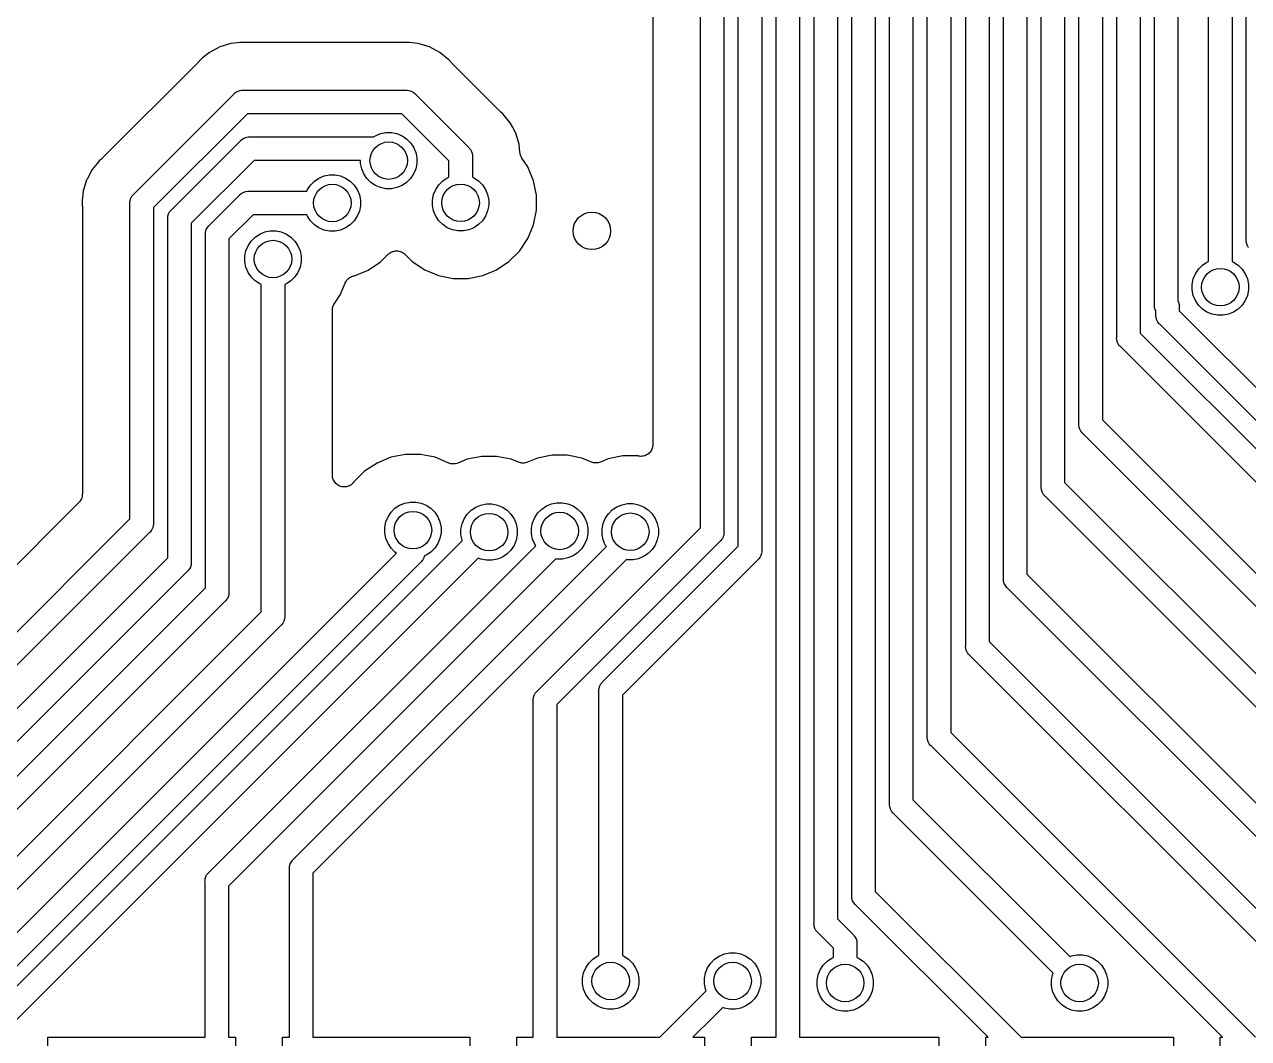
# Model space of a CAD drawing. Extents: x 3.61 to 7.55, y -5.8 to -3.38.
# Drawn here: x 4.297 to 4.811, y -5.241 to -4.815 of the extents above; entities that cross this region are included whole.
import ezdxf

# ---------------------------------------------------------------- set-up
doc = ezdxf.new("R2010")
doc.units = 0
doc.header["$MEASUREMENT"] = 0
doc.layers.add('BLACK', color=7, linetype='CONTINUOUS')

msp = doc.modelspace()

# ---------------------------------------------------------------- linework, layer by layer
at = {"layer": 'BLACK', "linetype": 'CONTINUOUS'}
for p, q in [((4.81013, -4.90537), (4.81013, -4.61237)), ((4.7814, -4.62783), (4.7814, -4.93101)), ((4.80413, -4.62816), (4.80413, -4.91445)), ((4.76556, -4.63439), (4.76556, -4.94447)), ((4.77156, -4.93253), (4.77156, -4.62963)), ((4.79429, -4.91445), (4.79429, -4.62995)), ((4.75572, -4.94627), (4.75572, -4.63619)), ((4.73987, -4.98274), (4.73987, -4.64275)), ((4.74972, -4.64096), (4.74972, -4.98094)), ((4.72403, -5.00907), (4.72403, -4.64931)), ((4.73387, -4.64752), (4.73387, -5.00727)), ((4.71803, -4.65408), (4.71803, -5.04572)), ((4.70819, -5.04751), (4.70819, -4.65588)), ((4.69234, -5.07581), (4.69234, -4.66244)), ((4.70219, -4.66064), (4.70219, -5.07401)), ((4.68605, -4.72131), (4.68605, -5.11216)), ((4.6762, -5.11396), (4.6762, -4.72618)), ((4.66036, -5.14225), (4.66036, -4.74033)), ((4.6702, -4.73854), (4.6702, -5.14046)), ((4.64452, -5.1807), (4.64452, -4.7469)), ((4.65436, -4.7451), (4.65436, -5.1789)), ((4.63852, -4.75166), (4.63852, -5.19049)), ((4.62868, -5.19229), (4.62868, -4.75346)), ((4.61271, -5.24016), (4.61271, -4.7599)), ((4.62256, -4.75811), (4.62256, -5.24016)), ((4.59687, -5.03396), (4.59687, -4.76647)), ((4.60671, -4.76467), (4.60671, -5.03576)), ((4.58103, -5.02619), (4.58103, -4.77303)), ((4.59087, -4.77123), (4.59087, -5.02798)), ((4.56103, -4.78338), (4.56103, -4.99125)), ((4.3792, -4.82431), (4.37487, -4.82662)), ((4.38389, -4.82288), (4.3792, -4.82431)), ((4.3878, -4.8225), (4.38389, -4.82288)), ((4.38878, -4.8224), (4.3878, -4.8225)), ((4.3878, -4.8225), (4.3878, -4.8225)), ((4.38976, -4.8225), (4.38878, -4.8224)), ((4.38997, -4.8225), (4.38976, -4.8225)), ((4.39018, -4.82252), (4.38997, -4.8225)), ((4.39025, -4.82252), (4.39018, -4.82252)), ((4.45621, -4.82252), (4.39025, -4.82252)), ((4.45642, -4.8225), (4.45621, -4.82252)), ((4.45663, -4.8225), (4.45642, -4.8225)), ((4.4567, -4.8225), (4.45663, -4.8225)), ((4.45768, -4.8224), (4.4567, -4.8225)), ((4.45866, -4.8225), (4.45768, -4.8224)), ((4.46256, -4.82288), (4.45866, -4.8225)), ((4.45866, -4.8225), (4.45866, -4.8225)), ((4.46726, -4.82431), (4.46256, -4.82288)), ((4.47159, -4.82662), (4.46726, -4.82431)), ((4.37107, -4.82973), (4.37045, -4.83049)), ((4.37183, -4.82911), (4.37107, -4.82973)), ((4.37487, -4.82662), (4.37183, -4.82911)), ((4.37183, -4.82911), (4.37183, -4.82911)), ((4.47538, -4.82973), (4.47159, -4.82662)), ((4.47601, -4.83049), (4.47538, -4.82973)), ((4.37012, -4.83086), (4.32987, -4.8711)), ((4.37025, -4.8307), (4.37012, -4.83086)), ((4.3704, -4.83055), (4.37025, -4.8307)), ((4.37045, -4.83049), (4.3704, -4.83055)), ((4.47616, -4.83064), (4.47601, -4.83049)), ((4.47629, -4.83081), (4.47616, -4.83064)), ((4.47634, -4.83086), (4.47629, -4.83081)), ((4.4969, -4.85142), (4.47634, -4.83086)), ((4.34315, -4.88611), (4.38513, -4.84413)), ((4.38513, -4.84413), (4.38528, -4.84394)), ((4.38528, -4.84394), (4.38547, -4.84379)), ((4.38547, -4.84379), (4.38603, -4.84333)), ((4.38547, -4.84379), (4.38547, -4.84379)), ((4.38603, -4.84333), (4.38689, -4.84287)), ((4.38603, -4.84333), (4.38603, -4.84333)), ((4.38603, -4.84333), (4.38603, -4.84333)), ((4.38689, -4.84287), (4.38781, -4.84259)), ((4.38781, -4.84259), (4.38854, -4.84252)), ((4.38854, -4.84252), (4.38878, -4.8425)), ((4.38854, -4.84252), (4.38854, -4.84252)), ((4.38878, -4.8425), (4.38902, -4.84252)), ((4.38902, -4.84252), (4.45744, -4.84252)), ((4.45744, -4.84252), (4.45768, -4.8425)), ((4.45768, -4.8425), (4.45792, -4.84252)), ((4.45792, -4.84252), (4.45792, -4.84252)), ((4.45792, -4.84252), (4.45864, -4.84259)), ((4.45864, -4.84259), (4.45957, -4.84287)), ((4.45957, -4.84287), (4.46042, -4.84333)), ((4.46042, -4.84333), (4.46117, -4.84394)), ((4.46117, -4.84394), (4.46133, -4.84413)), ((4.46133, -4.84413), (4.48362, -4.86643)), ((4.39082, -4.85236), (4.35138, -4.8918)), ((4.45564, -4.85236), (4.39082, -4.85236)), ((4.47539, -4.87212), (4.45564, -4.85236)), ((4.49706, -4.85155), (4.4969, -4.85142)), ((4.49721, -4.8517), (4.49706, -4.85155)), ((4.49726, -4.85175), (4.49721, -4.8517)), ((4.49802, -4.85237), (4.49726, -4.85175)), ((4.49865, -4.85313), (4.49802, -4.85237)), ((4.50114, -4.85617), (4.49865, -4.85313)), ((4.4467, -4.8607), (4.44898, -4.86025)), ((4.44898, -4.86025), (4.45131, -4.86025)), ((4.45131, -4.86025), (4.45359, -4.8607)), ((4.50208, -4.85793), (4.50114, -4.85617)), ((4.50345, -4.8605), (4.50208, -4.85793)), ((4.50208, -4.85793), (4.50208, -4.85793)), ((4.50488, -4.86519), (4.50345, -4.8605)), ((4.35899, -4.89268), (4.38794, -4.86372)), ((4.38794, -4.86372), (4.3881, -4.86353)), ((4.3881, -4.86353), (4.38836, -4.86332)), ((4.38836, -4.86332), (4.38885, -4.86292)), ((4.38885, -4.86292), (4.3897, -4.86246)), ((4.3897, -4.86246), (4.3898, -4.86243)), ((4.3898, -4.86243), (4.39063, -4.86218)), ((4.39063, -4.86218), (4.39135, -4.86211)), ((4.39135, -4.86211), (4.39159, -4.86209)), ((4.39135, -4.86211), (4.39135, -4.86211)), ((4.39159, -4.86209), (4.39184, -4.86211)), ((4.39184, -4.86211), (4.44377, -4.86211)), ((4.44377, -4.86211), (4.44455, -4.86159)), ((4.44455, -4.86159), (4.4467, -4.8607)), ((4.45359, -4.8607), (4.45574, -4.86159)), ((4.45574, -4.86159), (4.45767, -4.86288)), ((4.45767, -4.86288), (4.45932, -4.86453)), ((4.45932, -4.86453), (4.46061, -4.86646)), ((4.50522, -4.86872), (4.50488, -4.86519)), ((4.46061, -4.86646), (4.4615, -4.86861)), ((4.4615, -4.86861), (4.46196, -4.87089)), ((4.46196, -4.87089), (4.46196, -4.87322)), ((4.48362, -4.86643), (4.48381, -4.86658)), ((4.48381, -4.86658), (4.48397, -4.86677)), ((4.48397, -4.86677), (4.48443, -4.86733)), ((4.48443, -4.86733), (4.48478, -4.868)), ((4.48478, -4.868), (4.48488, -4.86819)), ((4.48488, -4.86819), (4.48516, -4.86911)), ((4.48516, -4.86911), (4.48524, -4.86984)), ((4.48524, -4.86984), (4.48524, -4.86984)), ((4.48524, -4.86984), (4.48526, -4.87008)), ((4.48526, -4.87008), (4.48524, -4.87032)), ((4.48524, -4.87032), (4.48524, -4.87902)), ((4.50526, -4.86893), (4.50522, -4.86872)), ((4.50528, -4.86915), (4.50526, -4.86893)), ((4.50536, -4.86941), (4.50528, -4.86915)), ((4.50541, -4.86968), (4.50536, -4.86941)), ((4.50549, -4.86988), (4.50541, -4.86968)), ((4.50555, -4.87008), (4.50549, -4.86988)), ((4.50568, -4.87033), (4.50555, -4.87008)), ((4.50579, -4.87058), (4.50568, -4.87033)), ((4.5059, -4.87076), (4.50579, -4.87058)), ((4.506, -4.87095), (4.5059, -4.87076)), ((4.32564, -4.87585), (4.32353, -4.87979)), ((4.32777, -4.87325), (4.32564, -4.87585)), ((4.32875, -4.87206), (4.32777, -4.87325)), ((4.32777, -4.87325), (4.32777, -4.87325)), ((4.32951, -4.87143), (4.32875, -4.87206)), ((4.32966, -4.87128), (4.32951, -4.87143)), ((4.32982, -4.87115), (4.32966, -4.87128)), ((4.32987, -4.8711), (4.32982, -4.87115)), ((4.39363, -4.87195), (4.36722, -4.89836)), ((4.43833, -4.87195), (4.39363, -4.87195)), ((4.43833, -4.87322), (4.43833, -4.87195)), ((4.43879, -4.8755), (4.43833, -4.87322)), ((4.43968, -4.87765), (4.43879, -4.8755)), ((4.4615, -4.8755), (4.46061, -4.87765)), ((4.46196, -4.87322), (4.4615, -4.8755)), ((4.47539, -4.87902), (4.47539, -4.87212)), ((4.50604, -4.87101), (4.506, -4.87095)), ((4.50851, -4.8747), (4.50604, -4.87101)), ((4.5109, -4.88048), (4.50851, -4.8747)), ((4.32332, -4.88018), (4.3219, -4.88488)), ((4.32353, -4.87979), (4.32332, -4.88018)), ((4.32353, -4.87979), (4.32353, -4.87979)), ((4.41728, -4.88232), (4.41893, -4.88067)), ((4.41893, -4.88067), (4.42086, -4.87938)), ((4.42086, -4.87938), (4.42301, -4.87849)), ((4.42301, -4.87849), (4.42529, -4.87803)), ((4.42529, -4.87803), (4.42762, -4.87803)), ((4.42762, -4.87803), (4.4299, -4.87849)), ((4.4299, -4.87849), (4.43205, -4.87938)), ((4.43205, -4.87938), (4.43399, -4.88067)), ((4.43399, -4.88067), (4.43563, -4.88232)), ((4.44097, -4.87959), (4.43968, -4.87765)), ((4.44262, -4.88123), (4.44097, -4.87959)), ((4.45932, -4.87959), (4.45767, -4.88123)), ((4.46061, -4.87765), (4.45932, -4.87959)), ((4.47114, -4.88223), (4.47279, -4.88059)), ((4.47279, -4.88059), (4.47472, -4.8793)), ((4.47472, -4.8793), (4.47539, -4.87902)), ((4.48524, -4.87902), (4.48591, -4.8793)), ((4.48591, -4.8793), (4.48784, -4.88059)), ((4.48784, -4.88059), (4.48949, -4.88223)), ((4.51213, -4.88663), (4.5109, -4.88048)), ((4.3219, -4.88488), (4.32151, -4.88878)), ((4.34235, -4.88702), (4.34296, -4.88627)), ((4.34296, -4.88627), (4.34315, -4.88611)), ((4.38769, -4.88635), (4.38795, -4.88614)), ((4.38795, -4.88614), (4.38844, -4.88573)), ((4.38844, -4.88573), (4.38929, -4.88528)), ((4.38929, -4.88528), (4.39022, -4.885)), ((4.39022, -4.885), (4.39094, -4.88492)), ((4.39094, -4.88492), (4.39119, -4.8849)), ((4.39094, -4.88492), (4.39094, -4.88492)), ((4.39119, -4.8849), (4.39143, -4.88492)), ((4.39143, -4.88492), (4.41571, -4.88492)), ((4.41571, -4.88492), (4.41599, -4.88425)), ((4.41599, -4.88425), (4.41728, -4.88232)), ((4.43563, -4.88232), (4.43692, -4.88425)), ((4.43692, -4.88425), (4.43781, -4.8864)), ((4.44455, -4.88252), (4.44262, -4.88123)), ((4.4467, -4.88341), (4.44455, -4.88252)), ((4.44898, -4.88387), (4.4467, -4.88341)), ((4.45131, -4.88387), (4.44898, -4.88387)), ((4.45359, -4.88341), (4.45131, -4.88387)), ((4.45574, -4.88252), (4.45359, -4.88341)), ((4.45767, -4.88123), (4.45574, -4.88252)), ((4.46896, -4.88632), (4.46985, -4.88417)), ((4.46985, -4.88417), (4.47114, -4.88223)), ((4.48949, -4.88223), (4.49078, -4.88417)), ((4.49078, -4.88417), (4.49167, -4.88632)), ((4.32151, -4.88878), (4.32141, -4.88976)), ((4.32141, -4.88976), (4.32151, -4.89074)), ((4.32151, -4.88878), (4.32151, -4.88878)), ((4.32151, -4.89074), (4.32152, -4.89081)), ((4.32152, -4.89081), (4.32151, -4.89102)), ((4.32151, -4.89102), (4.32154, -4.89123)), ((4.32154, -4.89123), (4.32154, -5.01212)), ((4.34151, -4.88976), (4.34154, -4.88952)), ((4.34154, -4.89), (4.34151, -4.88976)), ((4.34154, -4.88952), (4.34161, -4.8888)), ((4.34154, -4.88952), (4.34154, -4.88952)), ((4.34154, -5.02247), (4.34154, -4.89)), ((4.34161, -4.8888), (4.34189, -4.88787)), ((4.34189, -4.88787), (4.34235, -4.88702)), ((4.37483, -4.89924), (4.38754, -4.88654)), ((4.38754, -4.88654), (4.38769, -4.88635)), ((4.43781, -4.8864), (4.43827, -4.88868)), ((4.43827, -4.89101), (4.43781, -4.89329)), ((4.43827, -4.88868), (4.43827, -4.89101)), ((4.4685, -4.8886), (4.46896, -4.88632)), ((4.4685, -4.89093), (4.4685, -4.8886)), ((4.46896, -4.89321), (4.4685, -4.89093)), ((4.49167, -4.88632), (4.49213, -4.8886)), ((4.49213, -4.89093), (4.49167, -4.89321)), ((4.49213, -4.8886), (4.49213, -4.89093)), ((4.51213, -4.8929), (4.51213, -4.88663)), ((4.35138, -4.8918), (4.35138, -5.02427)), ((4.35735, -4.89633), (4.35738, -4.89609)), ((4.35738, -4.89657), (4.35735, -4.89633)), ((4.35738, -4.89608), (4.35745, -4.89536)), ((4.35738, -4.89609), (4.35738, -4.89608)), ((4.35738, -5.03878), (4.35738, -4.89657)), ((4.35745, -4.89536), (4.35773, -4.89443)), ((4.35773, -4.89443), (4.35819, -4.89358)), ((4.35819, -4.89358), (4.3588, -4.89283)), ((4.3588, -4.89283), (4.35899, -4.89268)), ((4.39322, -4.89477), (4.38306, -4.90493)), ((4.41571, -4.89477), (4.39322, -4.89477)), ((4.41599, -4.89544), (4.41571, -4.89477)), ((4.41728, -4.89737), (4.41599, -4.89544)), ((4.43692, -4.89544), (4.43563, -4.89737)), ((4.43781, -4.89329), (4.43692, -4.89544)), ((4.46985, -4.89536), (4.46896, -4.89321)), ((4.47114, -4.89729), (4.46985, -4.89536)), ((4.49078, -4.89536), (4.48949, -4.89729)), ((4.49167, -4.89321), (4.49078, -4.89536)), ((4.5109, -4.89904), (4.51213, -4.8929)), ((4.36722, -4.89836), (4.36722, -5.04058)), ((4.37329, -4.90192), (4.37357, -4.901)), ((4.37357, -4.901), (4.37403, -4.90014)), ((4.37403, -4.90014), (4.37465, -4.89939)), ((4.37465, -4.89939), (4.37483, -4.89924)), ((4.39813, -4.90203), (4.40041, -4.90158)), ((4.40041, -4.90158), (4.40274, -4.90158)), ((4.40274, -4.90158), (4.40502, -4.90203)), ((4.41893, -4.89902), (4.41728, -4.89737)), ((4.42086, -4.90031), (4.41893, -4.89902)), ((4.42301, -4.9012), (4.42086, -4.90031)), ((4.42529, -4.90166), (4.42301, -4.9012)), ((4.42762, -4.90166), (4.42529, -4.90166)), ((4.4299, -4.9012), (4.42762, -4.90166)), ((4.43205, -4.90031), (4.4299, -4.9012)), ((4.43399, -4.89902), (4.43205, -4.90031)), ((4.43563, -4.89737), (4.43399, -4.89902)), ((4.47279, -4.89894), (4.47114, -4.89729)), ((4.47472, -4.90023), (4.47279, -4.89894)), ((4.47687, -4.90112), (4.47472, -4.90023)), ((4.47915, -4.90157), (4.47687, -4.90112)), ((4.48148, -4.90157), (4.47915, -4.90157)), ((4.48376, -4.90112), (4.48148, -4.90157)), ((4.48591, -4.90023), (4.48376, -4.90112)), ((4.48784, -4.89894), (4.48591, -4.90023)), ((4.48949, -4.89729), (4.48784, -4.89894)), ((4.50851, -4.90483), (4.5109, -4.89904)), ((4.3732, -4.90289), (4.37322, -4.90265)), ((4.37322, -4.90313), (4.3732, -4.90289)), ((4.37322, -4.90265), (4.37329, -4.90192)), ((4.37322, -4.90265), (4.37322, -4.90265)), ((4.37322, -5.05139), (4.37322, -4.90313)), ((4.38306, -4.90493), (4.38306, -5.05319)), ((4.39111, -4.90779), (4.3924, -4.90586)), ((4.3924, -4.90586), (4.39405, -4.90421)), ((4.39405, -4.90421), (4.39598, -4.90292)), ((4.39598, -4.90292), (4.39813, -4.90203)), ((4.40502, -4.90203), (4.40717, -4.90292)), ((4.40717, -4.90292), (4.4091, -4.90421)), ((4.4091, -4.90421), (4.41075, -4.90586)), ((4.41075, -4.90586), (4.41204, -4.90779)), ((4.50502, -4.91004), (4.50851, -4.90483)), ((4.81011, -4.90561), (4.81013, -4.90537)), ((4.81021, -4.90657), (4.81011, -4.90561)), ((4.81049, -4.9075), (4.81021, -4.90657)), ((4.38976, -4.91222), (4.39022, -4.90994)), ((4.39022, -4.90994), (4.39111, -4.90779)), ((4.41204, -4.90779), (4.41293, -4.90994)), ((4.41293, -4.90994), (4.41339, -4.91222)), ((4.44674, -4.91455), (4.44989, -4.9114)), ((4.44989, -4.9114), (4.44992, -4.91138)), ((4.44992, -4.91137), (4.44994, -4.91135)), ((4.44992, -4.91138), (4.44992, -4.91137)), ((4.44992, -4.91137), (4.44992, -4.91137)), ((4.44994, -4.91135), (4.45031, -4.91106)), ((4.45031, -4.91106), (4.45067, -4.91076)), ((4.45067, -4.91076), (4.45069, -4.91075)), ((4.45069, -4.91075), (4.4507, -4.91074)), ((4.4507, -4.91074), (4.45112, -4.91052)), ((4.45112, -4.91052), (4.45154, -4.91031)), ((4.45154, -4.91031), (4.45155, -4.9103)), ((4.45155, -4.9103), (4.45157, -4.91029)), ((4.45157, -4.91029), (4.45202, -4.91016)), ((4.45202, -4.91016), (4.45247, -4.91003)), ((4.45247, -4.91003), (4.45249, -4.91002)), ((4.45249, -4.91002), (4.45251, -4.91002)), ((4.45251, -4.91002), (4.45298, -4.90998)), ((4.45298, -4.90998), (4.45344, -4.90993)), ((4.45344, -4.90993), (4.45346, -4.90994)), ((4.45346, -4.90994), (4.45348, -4.90993)), ((4.45348, -4.90993), (4.45395, -4.90999)), ((4.45395, -4.90999), (4.45442, -4.91003)), ((4.45442, -4.91003), (4.45443, -4.91004)), ((4.45443, -4.91004), (4.45445, -4.91004)), ((4.45445, -4.91004), (4.4549, -4.91018)), ((4.4549, -4.91018), (4.45535, -4.91032)), ((4.45535, -4.91032), (4.45536, -4.91033)), ((4.45536, -4.91033), (4.45538, -4.91033)), ((4.45538, -4.91033), (4.4558, -4.91056)), ((4.4558, -4.91056), (4.45621, -4.91078)), ((4.45621, -4.91078), (4.45622, -4.91079)), ((4.45622, -4.91079), (4.45624, -4.9108)), ((4.45624, -4.9108), (4.4566, -4.9111)), ((4.4566, -4.9111), (4.45696, -4.9114)), ((4.45696, -4.9114), (4.46004, -4.91447)), ((4.50059, -4.91447), (4.50502, -4.91004)), ((4.81094, -4.90835), (4.81049, -4.9075)), ((4.81109, -4.90854), (4.81094, -4.90835)), ((4.38976, -4.91455), (4.38976, -4.91222)), ((4.39022, -4.91683), (4.38976, -4.91455)), ((4.39111, -4.91898), (4.39022, -4.91683)), ((4.41293, -4.91683), (4.41204, -4.91898)), ((4.41339, -4.91455), (4.41293, -4.91683)), ((4.41339, -4.91222), (4.41339, -4.91455)), ((4.44153, -4.91804), (4.44674, -4.91455)), ((4.46004, -4.91447), (4.46525, -4.91795)), ((4.49538, -4.91795), (4.50059, -4.91447)), ((4.79004, -4.91767), (4.79168, -4.91602)), ((4.79168, -4.91602), (4.79362, -4.91473)), ((4.79362, -4.91473), (4.79429, -4.91445)), ((4.80413, -4.91445), (4.80481, -4.91473)), ((4.80481, -4.91473), (4.80674, -4.91602)), ((4.80674, -4.91602), (4.80839, -4.91767)), ((4.3924, -4.92092), (4.39111, -4.91898)), ((4.39405, -4.92256), (4.3924, -4.92092)), ((4.41075, -4.92092), (4.4091, -4.92256)), ((4.41204, -4.91898), (4.41075, -4.92092)), ((4.43233, -4.92256), (4.43262, -4.9222)), ((4.43262, -4.9222), (4.43292, -4.92185)), ((4.43292, -4.92185), (4.43294, -4.92183)), ((4.43294, -4.92183), (4.43295, -4.92181)), ((4.43295, -4.92181), (4.43332, -4.92152)), ((4.43332, -4.92152), (4.43368, -4.92123)), ((4.43368, -4.92123), (4.4337, -4.92122)), ((4.4337, -4.92122), (4.43372, -4.9212)), ((4.43372, -4.9212), (4.43413, -4.92099)), ((4.43413, -4.92099), (4.43454, -4.92077)), ((4.43454, -4.92077), (4.43456, -4.92076)), ((4.43456, -4.92076), (4.43458, -4.92075)), ((4.43458, -4.92075), (4.43503, -4.92062)), ((4.43503, -4.92062), (4.43547, -4.92049)), ((4.43547, -4.92049), (4.43574, -4.92043)), ((4.43574, -4.92043), (4.44153, -4.91804)), ((4.46525, -4.91795), (4.47104, -4.92035)), ((4.47104, -4.92035), (4.47718, -4.92157)), ((4.47718, -4.92157), (4.48345, -4.92157)), ((4.48345, -4.92157), (4.48959, -4.92035)), ((4.48959, -4.92035), (4.49538, -4.91795)), ((4.7874, -4.92403), (4.78786, -4.92175)), ((4.78786, -4.92175), (4.78875, -4.9196)), ((4.78875, -4.9196), (4.79004, -4.91767)), ((4.80839, -4.91767), (4.80968, -4.9196)), ((4.80968, -4.9196), (4.81057, -4.92175)), ((4.81057, -4.92175), (4.81102, -4.92403)), ((4.39598, -4.92385), (4.39405, -4.92256)), ((4.39665, -4.92413), (4.39598, -4.92385)), ((4.39665, -5.06152), (4.39665, -4.92413)), ((4.40717, -4.92385), (4.4065, -4.92413)), ((4.4065, -4.92413), (4.4065, -5.06332)), ((4.4091, -4.92256), (4.40717, -4.92385)), ((4.42977, -4.92845), (4.43183, -4.92348)), ((4.43183, -4.92348), (4.43184, -4.92346)), ((4.43184, -4.92346), (4.43185, -4.92341)), ((4.43184, -4.92346), (4.43184, -4.92346)), ((4.43184, -4.92346), (4.43184, -4.92346)), ((4.43185, -4.92341), (4.43208, -4.92301)), ((4.43208, -4.92301), (4.4323, -4.9226)), ((4.4323, -4.9226), (4.43231, -4.92258)), ((4.43231, -4.92258), (4.43233, -4.92256)), ((4.7874, -4.92636), (4.7874, -4.92403)), ((4.78786, -4.92864), (4.7874, -4.92636)), ((4.81102, -4.92636), (4.81057, -4.92864)), ((4.81102, -4.92403), (4.81102, -4.92636)), ((4.4269, -4.93289), (4.42712, -4.93249)), ((4.42712, -4.93249), (4.42734, -4.93209)), ((4.42734, -4.93209), (4.42977, -4.92845)), ((4.77154, -4.93277), (4.77156, -4.93253)), ((4.7814, -4.93101), (4.78165, -4.93148)), ((4.78165, -4.93148), (4.78193, -4.93241)), ((4.78193, -4.93241), (4.782, -4.93313)), ((4.78875, -4.93079), (4.78786, -4.92864)), ((4.79004, -4.93273), (4.78875, -4.93079)), ((4.80968, -4.93079), (4.80839, -4.93273)), ((4.81057, -4.92864), (4.80968, -4.93079)), ((4.4265, -4.93479), (4.42655, -4.93434)), ((4.4265, -4.93485), (4.4265, -4.93479)), ((4.4265, -4.93486), (4.4265, -4.93485)), ((4.4265, -4.93485), (4.4265, -4.93485)), ((4.4265, -4.93485), (4.4265, -4.93485)), ((4.4265, -5.00409), (4.4265, -4.93486)), ((4.42655, -4.93434), (4.42659, -4.93388)), ((4.42659, -4.93388), (4.4266, -4.93385)), ((4.4266, -4.93385), (4.42661, -4.93382)), ((4.42661, -4.93382), (4.42674, -4.93339)), ((4.42674, -4.93339), (4.42688, -4.93295)), ((4.42688, -4.93295), (4.42689, -4.93292)), ((4.42689, -4.93292), (4.4269, -4.93289)), ((4.77156, -4.93301), (4.77154, -4.93277)), ((4.77163, -4.93374), (4.77156, -4.93301)), ((4.77156, -4.93301), (4.77156, -4.93301)), ((4.77191, -4.93466), (4.77163, -4.93374)), ((4.77216, -4.93513), (4.77191, -4.93466)), ((4.77214, -4.93711), (4.77216, -4.93687)), ((4.77216, -4.93735), (4.77214, -4.93711)), ((4.77216, -4.93687), (4.77216, -4.93513)), ((4.77223, -4.93808), (4.77216, -4.93735)), ((4.77216, -4.93735), (4.77216, -4.93735)), ((4.782, -4.93313), (4.782, -4.93313)), ((4.782, -4.93313), (4.78203, -4.93337)), ((4.78203, -4.93337), (4.782, -4.93361)), ((4.782, -4.93361), (4.782, -4.93507)), ((4.782, -4.93507), (5.03492, -5.18799)), ((4.79168, -4.93437), (4.79004, -4.93273)), ((4.79362, -4.93566), (4.79168, -4.93437)), ((4.79577, -4.93655), (4.79362, -4.93566)), ((4.79805, -4.93701), (4.79577, -4.93655)), ((4.80038, -4.93701), (4.79805, -4.93701)), ((4.80266, -4.93655), (4.80038, -4.93701)), ((4.80481, -4.93566), (4.80266, -4.93655)), ((4.80674, -4.93437), (4.80481, -4.93566)), ((4.80839, -4.93273), (4.80674, -4.93437)), ((4.77251, -4.93901), (4.77223, -4.93808)), ((4.77297, -4.93986), (4.77251, -4.93901)), ((4.77359, -4.94061), (4.77297, -4.93986)), ((4.77377, -4.94076), (4.77359, -4.94061)), ((5.02923, -5.19622), (4.77377, -4.94076)), ((4.75569, -4.94651), (4.75572, -4.94627)), ((4.75579, -4.94748), (4.75569, -4.94651)), ((4.75607, -4.9484), (4.75579, -4.94748)), ((4.76556, -4.94447), (5.02334, -5.20225)), ((4.75653, -4.94926), (4.75607, -4.9484)), ((4.75694, -4.94977), (4.75653, -4.94926)), ((4.75714, -4.95001), (4.75694, -4.94977)), ((4.75733, -4.95016), (4.75714, -4.95001)), ((5.01638, -5.20921), (4.75733, -4.95016)), ((4.73985, -4.98298), (4.73987, -4.98274)), ((4.73987, -4.98322), (4.73985, -4.98298)), ((4.73994, -4.98395), (4.73987, -4.98322)), ((4.73987, -4.98322), (4.73987, -4.98322)), ((4.74972, -4.98094), (5.00893, -5.24016)), ((4.74023, -4.98488), (4.73994, -4.98395)), ((4.74068, -4.98573), (4.74023, -4.98488)), ((4.7413, -4.98648), (4.74068, -4.98573)), ((4.74149, -4.98663), (4.7413, -4.98648)), ((4.99606, -5.24121), (4.74149, -4.98663)), ((4.56015, -4.99407), (4.55985, -4.99443)), ((4.56016, -4.99406), (4.56015, -4.99407)), ((4.56017, -4.99405), (4.56016, -4.99406)), ((4.5604, -4.99363), (4.56017, -4.99405)), ((4.56062, -4.99322), (4.5604, -4.99363)), ((4.56063, -4.9932), (4.56062, -4.99322)), ((4.56064, -4.99319), (4.56063, -4.9932)), ((4.56078, -4.99274), (4.56064, -4.99319)), ((4.56092, -4.99229), (4.56078, -4.99274)), ((4.56093, -4.99226), (4.56092, -4.99227)), ((4.56092, -4.99227), (4.56092, -4.99229)), ((4.56098, -4.99179), (4.56093, -4.99226)), ((4.56103, -4.99132), (4.56098, -4.99179)), ((4.56103, -4.99125), (4.56103, -4.99129)), ((4.56103, -4.99129), (4.56103, -4.99129)), ((4.56103, -4.99129), (4.56103, -4.99129)), ((4.56103, -4.99129), (4.56103, -4.99132)), ((4.44524, -4.99904), (4.44003, -5.00252)), ((4.45102, -4.99664), (4.44524, -4.99904)), ((4.45717, -4.99542), (4.45102, -4.99664)), ((4.46344, -4.99542), (4.45717, -4.99542)), ((4.46958, -4.99664), (4.46344, -4.99542)), ((4.47537, -4.99904), (4.46958, -4.99664)), ((4.47581, -4.99917), (4.47537, -4.99904)), ((4.47625, -4.99931), (4.47581, -4.99917)), ((4.47627, -4.99932), (4.47625, -4.99931)), ((4.4763, -4.99932), (4.47627, -4.99932)), ((4.47676, -4.99937), (4.4763, -4.99932)), ((4.47819, -4.99934), (4.47773, -4.99938)), ((4.47822, -4.99933), (4.47819, -4.99934)), ((4.47824, -4.99933), (4.47822, -4.99933)), ((4.47868, -4.99919), (4.47824, -4.99933)), ((4.47913, -4.99907), (4.47868, -4.99919)), ((4.47918, -4.99905), (4.47913, -4.99907)), ((4.47919, -4.99904), (4.47918, -4.99905)), ((4.47918, -4.99905), (4.47918, -4.99905)), ((4.47918, -4.99905), (4.47918, -4.99905)), ((4.48301, -4.99746), (4.47919, -4.99904)), ((4.48916, -4.99623), (4.48301, -4.99746)), ((4.49543, -4.99623), (4.48916, -4.99623)), ((4.50157, -4.99746), (4.49543, -4.99623)), ((4.50459, -4.99871), (4.50157, -4.99746)), ((4.50503, -4.99884), (4.50459, -4.99871)), ((4.50547, -4.99898), (4.50503, -4.99884)), ((4.5055, -4.99898), (4.50547, -4.99898)), ((4.50553, -4.99899), (4.5055, -4.99898)), ((4.50599, -4.99904), (4.50553, -4.99899)), ((4.50644, -4.99909), (4.50599, -4.99904)), ((4.50647, -4.99909), (4.50644, -4.99909)), ((4.5065, -4.99909), (4.50647, -4.99909)), ((4.50696, -4.99904), (4.5065, -4.99909)), ((4.50742, -4.999), (4.50696, -4.99904)), ((4.50744, -4.999), (4.50742, -4.999)), ((4.50747, -4.99899), (4.50744, -4.999)), ((4.50791, -4.99886), (4.50747, -4.99899)), ((4.50835, -4.99873), (4.50791, -4.99886)), ((4.5084, -4.99871), (4.50835, -4.99873)), ((4.50842, -4.99871), (4.5084, -4.99871)), ((4.5084, -4.99871), (4.5084, -4.99871)), ((4.5084, -4.99871), (4.5084, -4.99871)), ((4.51263, -4.99696), (4.50842, -4.99871)), ((4.51878, -4.99574), (4.51263, -4.99696)), ((4.52504, -4.99574), (4.51878, -4.99574)), ((4.53119, -4.99696), (4.52504, -4.99574)), ((4.53521, -4.99863), (4.53119, -4.99696)), ((4.53565, -4.99876), (4.53521, -4.99863)), ((4.53609, -4.9989), (4.53565, -4.99876)), ((4.53612, -4.9989), (4.53609, -4.9989)), ((4.53614, -4.99891), (4.53612, -4.9989)), ((4.5366, -4.99896), (4.53614, -4.99891)), ((4.53706, -4.99901), (4.5366, -4.99896)), ((4.53709, -4.99901), (4.53706, -4.99901)), ((4.53712, -4.99901), (4.53709, -4.99901)), ((4.53757, -4.99896), (4.53712, -4.99901)), ((4.53804, -4.99893), (4.53757, -4.99896)), ((4.53806, -4.99892), (4.53804, -4.99893)), ((4.53809, -4.99892), (4.53806, -4.99892)), ((4.53853, -4.99878), (4.53809, -4.99892)), ((4.53897, -4.99865), (4.53853, -4.99878)), ((4.53902, -4.99864), (4.53897, -4.99865)), ((4.53904, -4.99863), (4.53902, -4.99863)), ((4.53902, -4.99863), (4.53902, -4.99864)), ((4.53902, -4.99864), (4.53902, -4.99864)), ((4.54225, -4.9973), (4.53904, -4.99863)), ((4.5484, -4.99607), (4.54225, -4.9973)), ((4.55466, -4.99607), (4.5484, -4.99607)), ((4.55505, -4.99615), (4.55466, -4.99607)), ((4.55552, -4.9962), (4.55505, -4.99615)), ((4.55599, -4.99625), (4.55552, -4.9962)), ((4.55601, -4.99625), (4.55599, -4.99625)), ((4.55602, -4.99625), (4.55601, -4.99625)), ((4.55649, -4.9962), (4.55602, -4.99625)), ((4.55697, -4.99616), (4.55649, -4.9962)), ((4.55698, -4.99616), (4.55697, -4.99616)), ((4.557, -4.99615), (4.55698, -4.99616)), ((4.55745, -4.99602), (4.557, -4.99615)), ((4.5579, -4.99588), (4.55745, -4.99602)), ((4.55792, -4.99588), (4.5579, -4.99588)), ((4.55793, -4.99587), (4.55792, -4.99588)), ((4.55835, -4.99565), (4.55793, -4.99587)), ((4.55877, -4.99543), (4.55835, -4.99565)), ((4.55878, -4.99542), (4.55877, -4.99543)), ((4.55879, -4.99541), (4.55878, -4.99542)), ((4.55916, -4.99511), (4.55879, -4.99541)), ((4.55953, -4.99482), (4.55916, -4.99511)), ((4.55954, -4.99481), (4.55953, -4.99482)), ((4.55955, -4.9948), (4.55954, -4.99481)), ((4.55985, -4.99443), (4.55955, -4.9948)), ((4.42654, -5.00456), (4.4265, -5.00409)), ((4.44003, -5.00252), (4.43556, -5.00699)), ((4.47722, -4.99942), (4.47676, -4.99937)), ((4.47724, -4.99942), (4.47722, -4.99942)), ((4.47727, -4.99942), (4.47724, -4.99942)), ((4.47773, -4.99938), (4.47727, -4.99942)), ((4.42659, -5.00505), (4.42654, -5.00456)), ((4.42659, -5.00506), (4.42659, -5.00505)), ((4.42659, -5.00505), (4.42659, -5.00505)), ((4.42673, -5.00552), (4.42659, -5.00506)), ((4.42687, -5.00598), (4.42673, -5.00552)), ((4.42687, -5.00599), (4.42687, -5.00598)), ((4.4271, -5.00642), (4.42687, -5.00599)), ((4.42687, -5.00599), (4.42687, -5.00599)), ((4.42732, -5.00684), (4.4271, -5.00642)), ((4.42733, -5.00685), (4.42732, -5.00684)), ((4.42764, -5.00723), (4.42733, -5.00685)), ((4.42733, -5.00685), (4.42733, -5.00685)), ((4.42794, -5.0076), (4.42764, -5.00723)), ((4.42794, -5.00761), (4.42794, -5.0076)), ((4.42795, -5.00761), (4.42794, -5.00761)), ((4.42832, -5.00792), (4.42795, -5.00761)), ((4.42869, -5.00823), (4.42832, -5.00792)), ((4.4287, -5.00823), (4.42869, -5.00823)), ((4.42913, -5.00846), (4.4287, -5.00823)), ((4.4287, -5.00823), (4.4287, -5.00823)), ((4.42955, -5.00869), (4.42913, -5.00846)), ((4.42956, -5.0087), (4.42955, -5.00869)), ((4.42955, -5.00869), (4.42955, -5.00869)), ((4.43003, -5.00884), (4.42956, -5.0087)), ((4.43048, -5.00898), (4.43003, -5.00884)), ((4.43049, -5.00899), (4.43048, -5.00898)), ((4.43048, -5.00898), (4.43048, -5.00898)), ((4.43098, -5.00904), (4.43049, -5.00899)), ((4.43145, -5.00909), (4.43098, -5.00904)), ((4.43146, -5.00909), (4.43145, -5.00909)), ((4.43145, -5.00909), (4.43145, -5.00909)), ((4.43194, -5.00904), (4.43146, -5.00909)), ((4.43242, -5.009), (4.43194, -5.00904)), ((4.43243, -5.009), (4.43242, -5.009)), ((4.43289, -5.00886), (4.43243, -5.009)), ((4.43243, -5.009), (4.43243, -5.009)), ((4.43336, -5.00873), (4.43289, -5.00886)), ((4.43337, -5.00872), (4.43336, -5.00873)), ((4.43336, -5.00873), (4.43336, -5.00873)), ((4.4338, -5.0085), (4.43337, -5.00872)), ((4.43422, -5.00828), (4.4338, -5.0085)), ((4.43423, -5.00827), (4.43422, -5.00828)), ((4.4346, -5.00797), (4.43423, -5.00827)), ((4.43423, -5.00827), (4.43423, -5.00827)), ((4.43499, -5.00767), (4.4346, -5.00797)), ((4.43529, -5.0073), (4.43499, -5.00766)), ((4.43499, -5.00766), (4.43499, -5.00766)), ((4.43499, -5.00766), (4.43499, -5.00767)), ((4.43556, -5.00699), (4.43529, -5.0073)), ((4.72401, -5.00931), (4.72403, -5.00907)), ((4.7241, -5.01028), (4.72401, -5.00931)), ((4.73387, -5.00727), (4.92885, -5.20225)), ((4.32091, -5.01449), (4.32069, -5.0149)), ((4.32113, -5.01409), (4.32091, -5.01449)), ((4.32114, -5.01406), (4.32113, -5.01409)), ((4.32115, -5.01404), (4.32114, -5.01406)), ((4.32129, -5.0136), (4.32115, -5.01404)), ((4.32143, -5.01316), (4.32129, -5.0136)), ((4.32144, -5.01311), (4.32143, -5.01313)), ((4.32143, -5.01313), (4.32143, -5.01316)), ((4.32148, -5.01265), (4.32144, -5.01311)), ((4.32153, -5.01219), (4.32148, -5.01265)), ((4.32154, -5.01214), (4.32153, -5.01219)), ((4.32154, -5.01212), (4.32154, -5.01213)), ((4.32154, -5.01213), (4.32154, -5.01213)), ((4.32154, -5.01213), (4.32154, -5.01214)), ((4.72438, -5.01121), (4.7241, -5.01028)), ((4.72484, -5.01206), (4.72438, -5.01121)), ((4.72523, -5.01254), (4.72484, -5.01206)), ((4.72545, -5.01281), (4.72523, -5.01254)), ((4.72564, -5.01296), (4.72545, -5.01281)), ((4.92189, -5.20921), (4.72564, -5.01296)), ((4.32007, -5.01565), (4.16686, -5.16887)), ((4.32036, -5.0153), (4.32007, -5.01565)), ((4.32066, -5.01494), (4.32036, -5.0153)), ((4.32067, -5.01492), (4.32066, -5.01494)), ((4.32069, -5.0149), (4.32067, -5.01492)), ((4.44984, -5.02164), (4.45113, -5.0197)), ((4.45113, -5.0197), (4.45277, -5.01806)), ((4.45277, -5.01806), (4.45471, -5.01677)), ((4.45471, -5.01677), (4.45686, -5.01588)), ((4.45686, -5.01588), (4.45914, -5.01542)), ((4.45914, -5.01542), (4.46147, -5.01542)), ((4.46147, -5.01542), (4.46375, -5.01588)), ((4.46375, -5.01588), (4.4659, -5.01677)), ((4.4659, -5.01677), (4.46783, -5.01806)), ((4.46783, -5.01806), (4.46948, -5.0197)), ((4.46948, -5.0197), (4.47077, -5.02164)), ((4.48312, -5.02052), (4.48476, -5.01887)), ((4.48476, -5.01887), (4.4867, -5.01758)), ((4.4867, -5.01758), (4.48885, -5.01669)), ((4.48885, -5.01669), (4.49113, -5.01623)), ((4.49113, -5.01623), (4.49346, -5.01623)), ((4.49346, -5.01623), (4.49574, -5.01669)), ((4.49574, -5.01669), (4.49789, -5.01758)), ((4.49789, -5.01758), (4.49982, -5.01887)), ((4.49982, -5.01887), (4.50147, -5.02052)), ((4.51274, -5.02002), (4.51438, -5.01838)), ((4.51438, -5.01838), (4.51632, -5.01708)), ((4.51632, -5.01708), (4.51847, -5.01619)), ((4.51847, -5.01619), (4.52075, -5.01574)), ((4.52075, -5.01574), (4.52307, -5.01574)), ((4.52307, -5.01574), (4.52536, -5.01619)), ((4.52536, -5.01619), (4.52751, -5.01708)), ((4.52751, -5.01708), (4.52944, -5.01838)), ((4.52944, -5.01838), (4.53108, -5.02002)), ((4.54236, -5.02036), (4.544, -5.01871)), ((4.544, -5.01871), (4.54594, -5.01742)), ((4.54594, -5.01742), (4.54809, -5.01653)), ((4.54809, -5.01653), (4.55037, -5.01607)), ((4.55037, -5.01607), (4.55269, -5.01607)), ((4.55269, -5.01607), (4.55498, -5.01653)), ((4.55498, -5.01653), (4.55713, -5.01742)), ((4.55713, -5.01742), (4.55906, -5.01871)), ((4.55906, -5.01871), (4.56071, -5.02036)), ((4.17341, -5.1906), (4.34154, -5.02247)), ((4.35138, -5.02475), (4.35131, -5.02548)), ((4.35138, -5.02427), (4.3514, -5.02451)), ((4.3514, -5.02451), (4.35138, -5.02475)), ((4.35138, -5.02475), (4.35138, -5.02475)), ((4.44849, -5.02607), (4.44895, -5.02379)), ((4.44895, -5.02379), (4.44984, -5.02164)), ((4.47077, -5.02164), (4.47166, -5.02379)), ((4.47166, -5.02379), (4.47211, -5.02607)), ((4.48048, -5.02688), (4.48093, -5.0246)), ((4.48093, -5.0246), (4.48183, -5.02245)), ((4.48183, -5.02245), (4.48312, -5.02052)), ((4.50147, -5.02052), (4.50276, -5.02245)), ((4.50276, -5.02245), (4.50365, -5.0246)), ((4.50365, -5.0246), (4.5041, -5.02688)), ((4.5101, -5.02639), (4.51055, -5.02411)), ((4.51055, -5.02411), (4.51144, -5.02196)), ((4.51144, -5.02196), (4.51274, -5.02002)), ((4.53108, -5.02002), (4.53238, -5.02196)), ((4.53238, -5.02196), (4.53327, -5.02411)), ((4.53327, -5.02411), (4.53372, -5.02639)), ((4.53972, -5.02672), (4.54017, -5.02444)), ((4.54017, -5.02444), (4.54106, -5.02229)), ((4.54106, -5.02229), (4.54236, -5.02036)), ((4.56071, -5.02036), (4.562, -5.02229)), ((4.562, -5.02229), (4.56289, -5.02444)), ((4.56289, -5.02444), (4.56334, -5.02672)), ((4.34977, -5.02816), (4.18037, -5.19756)), ((4.34995, -5.02801), (4.34977, -5.02816)), ((4.35025, -5.02764), (4.34995, -5.02801)), ((4.35057, -5.02726), (4.35025, -5.02764)), ((4.35103, -5.0264), (4.35057, -5.02726)), ((4.3511, -5.02617), (4.35103, -5.0264)), ((4.35131, -5.02548), (4.3511, -5.02617)), ((4.44849, -5.0284), (4.44849, -5.02607)), ((4.44895, -5.03068), (4.44849, -5.0284)), ((4.47211, -5.0284), (4.47166, -5.03068)), ((4.47211, -5.02607), (4.47211, -5.0284)), ((4.48048, -5.02921), (4.48048, -5.02688)), ((4.48093, -5.03149), (4.48048, -5.02921)), ((4.5041, -5.02921), (4.50365, -5.03149)), ((4.5041, -5.02688), (4.5041, -5.02921)), ((4.5101, -5.02871), (4.5101, -5.02639)), ((4.51055, -5.031), (4.5101, -5.02871)), ((4.51244, -5.09477), (4.58103, -5.02619)), ((4.53372, -5.02871), (4.53327, -5.031)), ((4.53372, -5.02639), (4.53372, -5.02871)), ((4.53972, -5.02905), (4.53972, -5.02672)), ((4.54017, -5.03133), (4.53972, -5.02905)), ((4.56334, -5.02905), (4.56289, -5.03133)), ((4.56334, -5.02672), (4.56334, -5.02905)), ((4.59052, -5.03012), (4.59006, -5.03097)), ((4.59053, -5.03008), (4.59052, -5.03012)), ((4.5908, -5.02919), (4.59053, -5.03008)), ((4.59087, -5.02846), (4.5908, -5.02919)), ((4.59087, -5.02798), (4.59089, -5.02822)), ((4.59089, -5.02822), (4.59087, -5.02846)), ((4.59087, -5.02846), (4.59087, -5.02846)), ((4.27257, -5.24016), (4.48102, -5.0317)), ((4.37464, -5.17096), (4.51185, -5.03375)), ((4.41008, -5.16556), (4.5415, -5.03413)), ((4.44984, -5.03283), (4.44895, -5.03068)), ((4.45113, -5.03476), (4.44984, -5.03283)), ((4.45277, -5.03641), (4.45113, -5.03476)), ((4.46948, -5.03476), (4.46783, -5.03641)), ((4.47077, -5.03283), (4.46948, -5.03476)), ((4.47166, -5.03068), (4.47077, -5.03283)), ((4.48102, -5.0317), (4.48093, -5.03149)), ((4.50276, -5.03364), (4.50147, -5.03557)), ((4.50365, -5.03149), (4.50276, -5.03364)), ((4.51144, -5.03315), (4.51055, -5.031)), ((4.51185, -5.03375), (4.51144, -5.03315)), ((4.58926, -5.03187), (4.52067, -5.10046)), ((4.53108, -5.03508), (4.52944, -5.03673)), ((4.53238, -5.03315), (4.53108, -5.03508)), ((4.53327, -5.031), (4.53238, -5.03315)), ((4.54, -5.09084), (4.59687, -5.03396)), ((4.54106, -5.03348), (4.54017, -5.03133)), ((4.5415, -5.03413), (4.54106, -5.03348)), ((4.562, -5.03348), (4.56071, -5.03541)), ((4.56289, -5.03133), (4.562, -5.03348)), ((4.58945, -5.03172), (4.58926, -5.03187)), ((4.58999, -5.03106), (4.58945, -5.03172)), ((4.59006, -5.03097), (4.58999, -5.03106)), ((4.22153, -5.17463), (4.35738, -5.03878)), ((4.27069, -5.21963), (4.45346, -5.03686)), ((4.48771, -5.03893), (4.28649, -5.24016)), ((4.52025, -5.03926), (4.38287, -5.17665)), ((4.54994, -5.03961), (4.41831, -5.17125)), ((4.45346, -5.03686), (4.45277, -5.03641)), ((4.46431, -5.03986), (4.4638, -5.04047)), ((4.46442, -5.03972), (4.46431, -5.03986)), ((4.46487, -5.03887), (4.46442, -5.03972)), ((4.46491, -5.03875), (4.46487, -5.03887)), ((4.46513, -5.03802), (4.46491, -5.03875)), ((4.4659, -5.0377), (4.46513, -5.03802)), ((4.46783, -5.03641), (4.4659, -5.0377)), ((4.48885, -5.0394), (4.48771, -5.03893)), ((4.49113, -5.03986), (4.48885, -5.0394)), ((4.49346, -5.03986), (4.49113, -5.03986)), ((4.49574, -5.0394), (4.49346, -5.03986)), ((4.49789, -5.03851), (4.49574, -5.0394)), ((4.49982, -5.03722), (4.49789, -5.03851)), ((4.50147, -5.03557), (4.49982, -5.03722)), ((4.52075, -5.03936), (4.52025, -5.03926)), ((4.52307, -5.03936), (4.52075, -5.03936)), ((4.52536, -5.03891), (4.52307, -5.03936)), ((4.52751, -5.03802), (4.52536, -5.03891)), ((4.52944, -5.03673), (4.52751, -5.03802)), ((4.6051, -5.03965), (4.54823, -5.09653)), ((4.55037, -5.0397), (4.54994, -5.03961)), ((4.55269, -5.0397), (4.55037, -5.0397)), ((4.55498, -5.03924), (4.55269, -5.0397)), ((4.55713, -5.03835), (4.55498, -5.03924)), ((4.55906, -5.03706), (4.55713, -5.03835)), ((4.56071, -5.03541), (4.55906, -5.03706)), ((4.60529, -5.0395), (4.6051, -5.03965)), ((4.60544, -5.03931), (4.60529, -5.0395)), ((4.6059, -5.03875), (4.60544, -5.03931)), ((4.60544, -5.03931), (4.60544, -5.03931)), ((4.60609, -5.03841), (4.6059, -5.03875)), ((4.60636, -5.03789), (4.60609, -5.03841)), ((4.60664, -5.03697), (4.60636, -5.03789)), ((4.60671, -5.03624), (4.60664, -5.03697)), ((4.60671, -5.03576), (4.60674, -5.036)), ((4.60674, -5.036), (4.60671, -5.03624)), ((4.60671, -5.03624), (4.60671, -5.03624)), ((4.36561, -5.04447), (4.22782, -5.18225)), ((4.46361, -5.04063), (4.27638, -5.22786)), ((4.3658, -5.04431), (4.36561, -5.04447)), ((4.36595, -5.04413), (4.3658, -5.04431)), ((4.36641, -5.04356), (4.36595, -5.04413)), ((4.36595, -5.04413), (4.36595, -5.04413)), ((4.36687, -5.04271), (4.36641, -5.04356)), ((4.36641, -5.04356), (4.36641, -5.04356)), ((4.36715, -5.04178), (4.36687, -5.04271)), ((4.36722, -5.04106), (4.36715, -5.04178)), ((4.36722, -5.04058), (4.36724, -5.04082)), ((4.36724, -5.04082), (4.36722, -5.04106)), ((4.36722, -5.04106), (4.36722, -5.04106)), ((4.4638, -5.04047), (4.46361, -5.04063)), ((4.70816, -5.04775), (4.70819, -5.04751)), ((4.70819, -5.048), (4.70816, -5.04775)), ((4.70826, -5.04872), (4.70819, -5.048)), ((4.70819, -5.048), (4.70819, -5.048)), ((4.70854, -5.04965), (4.70826, -5.04872)), ((4.709, -5.0505), (4.70854, -5.04965)), ((4.70961, -5.05125), (4.709, -5.0505)), ((4.71803, -5.04572), (4.91247, -5.24016)), ((4.2347, -5.18991), (4.37322, -5.05139)), ((4.38271, -5.05532), (4.38238, -5.05594)), ((4.38299, -5.0544), (4.38271, -5.05532)), ((4.38306, -5.05367), (4.38299, -5.0544)), ((4.38306, -5.05319), (4.38309, -5.05343)), ((4.38309, -5.05343), (4.38306, -5.05367)), ((4.38306, -5.05367), (4.38306, -5.05367)), ((4.7098, -5.0514), (4.70961, -5.05125)), ((4.89855, -5.24016), (4.7098, -5.0514)), ((4.38145, -5.05708), (4.24325, -5.19529)), ((4.38164, -5.05693), (4.38145, -5.05708)), ((4.38179, -5.05674), (4.38164, -5.05693)), ((4.38225, -5.05618), (4.38179, -5.05674)), ((4.38179, -5.05674), (4.38179, -5.05674)), ((4.38238, -5.05594), (4.38225, -5.05618)), ((4.27282, -5.18535), (4.39665, -5.06152)), ((4.40614, -5.06545), (4.40572, -5.06625)), ((4.40642, -5.06452), (4.40614, -5.06545)), ((4.4065, -5.0638), (4.40642, -5.06452)), ((4.4065, -5.06332), (4.40652, -5.06356)), ((4.40652, -5.06356), (4.4065, -5.0638)), ((4.4065, -5.0638), (4.4065, -5.0638)), ((4.40488, -5.06721), (4.27978, -5.19231)), ((4.40507, -5.06705), (4.40488, -5.06721)), ((4.40523, -5.06687), (4.40507, -5.06705)), ((4.40569, -5.0663), (4.40523, -5.06687)), ((4.40523, -5.06687), (4.40523, -5.06687)), ((4.40572, -5.06625), (4.40569, -5.0663)), ((4.69232, -5.07605), (4.69234, -5.07581)), ((4.69242, -5.07702), (4.69232, -5.07605)), ((4.70219, -5.07401), (4.83042, -5.20225)), ((4.6927, -5.07794), (4.69242, -5.07702)), ((4.69315, -5.0788), (4.6927, -5.07794)), ((4.69358, -5.07932), (4.69315, -5.0788)), ((4.69377, -5.07955), (4.69358, -5.07932)), ((4.69396, -5.0797), (4.69377, -5.07955)), ((4.82346, -5.20921), (4.69396, -5.0797)), ((4.53874, -5.0926), (4.5392, -5.09174)), ((4.5392, -5.09174), (4.53981, -5.09099)), ((4.53981, -5.09099), (4.54, -5.09084)), ((4.5109, -5.09746), (4.51118, -5.09653)), ((4.51118, -5.09653), (4.51164, -5.09568)), ((4.51164, -5.09568), (4.51225, -5.09493)), ((4.51225, -5.09493), (4.51244, -5.09477)), ((4.53836, -5.09449), (4.53839, -5.09425)), ((4.53839, -5.09473), (4.53836, -5.09449)), ((4.53839, -5.09425), (4.53846, -5.09352)), ((4.53839, -5.09425), (4.53839, -5.09425)), ((4.53839, -5.20579), (4.53839, -5.09473)), ((4.53846, -5.09352), (4.53874, -5.0926)), ((4.54823, -5.09653), (4.54823, -5.20579)), ((4.5108, -5.09843), (4.51083, -5.09818)), ((4.51083, -5.09867), (4.5108, -5.09843)), ((4.51083, -5.09818), (4.5109, -5.09746)), ((4.51083, -5.09818), (4.51083, -5.09818)), ((4.51083, -5.24016), (4.51083, -5.09867)), ((4.52067, -5.10046), (4.52067, -5.24016)), ((4.68605, -5.11216), (4.81405, -5.24016)), ((4.67618, -5.1142), (4.6762, -5.11396)), ((4.6762, -5.11444), (4.67618, -5.1142)), ((4.67628, -5.11516), (4.6762, -5.11444)), ((4.6762, -5.11444), (4.6762, -5.11444)), ((4.67656, -5.11609), (4.67628, -5.11516)), ((4.67701, -5.11694), (4.67656, -5.11609)), ((4.67763, -5.11769), (4.67701, -5.11694)), ((4.67782, -5.11785), (4.67763, -5.11769)), ((4.80013, -5.24016), (4.67782, -5.11785)), ((4.66034, -5.1425), (4.66036, -5.14225)), ((4.66043, -5.14346), (4.66034, -5.1425)), ((4.6702, -5.14046), (4.732, -5.20225)), ((4.66071, -5.14439), (4.66043, -5.14346)), ((4.66117, -5.14524), (4.66071, -5.14439)), ((4.66157, -5.14573), (4.66117, -5.14524)), ((4.66179, -5.14599), (4.66157, -5.14573)), ((4.66197, -5.14615), (4.66179, -5.14599)), ((4.72504, -5.20921), (4.66197, -5.14615)), ((4.40844, -5.16921), (4.40849, -5.16872)), ((4.40849, -5.16872), (4.40854, -5.16824)), ((4.40854, -5.16824), (4.40859, -5.16807)), ((4.40859, -5.16807), (4.40882, -5.16732)), ((4.40882, -5.16732), (4.40927, -5.16646)), ((4.40927, -5.16646), (4.40974, -5.1659)), ((4.40974, -5.1659), (4.40989, -5.16571)), ((4.40974, -5.1659), (4.40974, -5.1659)), ((4.40989, -5.16571), (4.41008, -5.16556)), ((4.37306, -5.17407), (4.3731, -5.17364)), ((4.3731, -5.17364), (4.37312, -5.17357)), ((4.37312, -5.17357), (4.37338, -5.17271)), ((4.37338, -5.17271), (4.37384, -5.17186)), ((4.37384, -5.17186), (4.3743, -5.1713)), ((4.3743, -5.1713), (4.37446, -5.17111)), ((4.3743, -5.1713), (4.3743, -5.1713)), ((4.37446, -5.17111), (4.37464, -5.17096)), ((4.40846, -5.16945), (4.40844, -5.16921)), ((4.40846, -5.24016), (4.40846, -5.16945)), ((4.41831, -5.17125), (4.41831, -5.24016)), ((4.37301, -5.17461), (4.37306, -5.17407)), ((4.37303, -5.17485), (4.37301, -5.17461)), ((4.37303, -5.24016), (4.37303, -5.17485)), ((4.38287, -5.17665), (4.38287, -5.24016)), ((4.65436, -5.1789), (4.71562, -5.24016)), ((4.6445, -5.18094), (4.64452, -5.1807)), ((4.64452, -5.18118), (4.6445, -5.18094)), ((4.64459, -5.1819), (4.64452, -5.18118)), ((4.64452, -5.18118), (4.64452, -5.18118)), ((4.64487, -5.18283), (4.64459, -5.1819)), ((4.64533, -5.18368), (4.64487, -5.18283)), ((4.64594, -5.18443), (4.64533, -5.18368)), ((4.64613, -5.18459), (4.64594, -5.18443)), ((4.7017, -5.24016), (4.64613, -5.18459)), ((4.62865, -5.19253), (4.62868, -5.19229)), ((4.62868, -5.19277), (4.62865, -5.19253)), ((4.62872, -5.19319), (4.62868, -5.19277)), ((4.62875, -5.1935), (4.62872, -5.19319)), ((4.62903, -5.19442), (4.62875, -5.1935)), ((4.62949, -5.19528), (4.62903, -5.19442)), ((4.63852, -5.19049), (4.64504, -5.19702)), ((4.62993, -5.19582), (4.62949, -5.19528)), ((4.6301, -5.19603), (4.62993, -5.19582)), ((4.63029, -5.19618), (4.6301, -5.19603)), ((4.63681, -5.2027), (4.63029, -5.19618)), ((4.64504, -5.19702), (4.64523, -5.19717)), ((4.64523, -5.19717), (4.64538, -5.19736)), ((4.64538, -5.19736), (4.64538, -5.19736)), ((4.64538, -5.19736), (4.64577, -5.19783)), ((4.64577, -5.19783), (4.64584, -5.19792)), ((4.64584, -5.19792), (4.6463, -5.19877)), ((4.6463, -5.19877), (4.64658, -5.1997)), ((4.64658, -5.1997), (4.64665, -5.20042)), ((4.59104, -5.20518), (4.59332, -5.20472)), ((4.59332, -5.20472), (4.59565, -5.20472)), ((4.59565, -5.20472), (4.59793, -5.20518)), ((4.63681, -5.20662), (4.63681, -5.2027)), ((4.64665, -5.20042), (4.64665, -5.20043)), ((4.64665, -5.20043), (4.64668, -5.20067)), ((4.64668, -5.20067), (4.64665, -5.20091)), ((4.64665, -5.20091), (4.64665, -5.20662)), ((4.732, -5.20225), (4.732, -5.20225)), ((4.732, -5.20225), (4.73604, -5.20629)), ((4.53284, -5.21094), (4.53413, -5.20901)), ((4.53413, -5.20901), (4.53578, -5.20736)), ((4.53578, -5.20736), (4.53771, -5.20607)), ((4.53771, -5.20607), (4.53839, -5.20579)), ((4.54823, -5.20579), (4.5489, -5.20607)), ((4.5489, -5.20607), (4.55084, -5.20736)), ((4.55084, -5.20736), (4.55248, -5.20901)), ((4.55248, -5.20901), (4.55377, -5.21094)), ((4.58402, -5.21094), (4.58531, -5.20901)), ((4.58531, -5.20901), (4.58696, -5.20736)), ((4.58696, -5.20736), (4.58889, -5.20607)), ((4.58889, -5.20607), (4.59104, -5.20518)), ((4.59793, -5.20518), (4.60008, -5.20607)), ((4.60008, -5.20607), (4.60202, -5.20736)), ((4.60202, -5.20736), (4.60366, -5.20901)), ((4.60366, -5.20901), (4.60495, -5.21094)), ((4.63127, -5.21178), (4.63256, -5.20984)), ((4.63256, -5.20984), (4.6342, -5.2082)), ((4.6342, -5.2082), (4.63614, -5.2069)), ((4.63614, -5.2069), (4.63681, -5.20662)), ((4.64665, -5.20662), (4.64733, -5.2069)), ((4.64733, -5.2069), (4.64926, -5.2082)), ((4.64926, -5.2082), (4.65091, -5.20984)), ((4.65091, -5.20984), (4.6522, -5.21178)), ((4.72908, -5.21325), (4.72504, -5.20921)), ((4.72504, -5.20921), (4.72504, -5.20921)), ((4.73604, -5.20629), (4.73671, -5.20601)), ((4.73671, -5.20601), (4.73899, -5.20556)), ((4.73899, -5.20556), (4.74132, -5.20556)), ((4.74132, -5.20556), (4.7436, -5.20601)), ((4.7436, -5.20601), (4.74575, -5.2069)), ((4.74575, -5.2069), (4.74769, -5.2082)), ((4.74769, -5.2082), (4.74933, -5.20984)), ((4.74933, -5.20984), (4.75062, -5.21178)), ((4.5315, -5.21537), (4.53195, -5.21309)), ((4.53195, -5.21309), (4.53284, -5.21094)), ((4.55377, -5.21094), (4.55466, -5.21309)), ((4.55466, -5.21309), (4.55512, -5.21537)), ((4.58268, -5.21537), (4.58313, -5.21309)), ((4.58313, -5.21309), (4.58402, -5.21094)), ((4.60495, -5.21094), (4.60585, -5.21309)), ((4.60585, -5.21309), (4.6063, -5.21537)), ((4.62992, -5.21621), (4.63038, -5.21392)), ((4.63038, -5.21392), (4.63127, -5.21178)), ((4.6522, -5.21178), (4.65309, -5.21392)), ((4.65309, -5.21392), (4.65354, -5.21621)), ((4.72835, -5.21621), (4.7288, -5.21392)), ((4.7288, -5.21392), (4.72908, -5.21325)), ((4.75062, -5.21178), (4.75151, -5.21392)), ((4.75151, -5.21392), (4.75197, -5.21621)), ((4.5315, -5.2177), (4.5315, -5.21537)), ((4.53195, -5.21998), (4.5315, -5.2177)), ((4.53284, -5.22213), (4.53195, -5.21998)), ((4.55466, -5.21998), (4.55377, -5.22213)), ((4.55512, -5.2177), (4.55466, -5.21998)), ((4.55512, -5.21537), (4.55512, -5.2177)), ((4.58268, -5.2177), (4.58268, -5.21537)), ((4.58313, -5.21998), (4.58268, -5.2177)), ((4.58341, -5.22065), (4.58313, -5.21998)), ((4.60585, -5.21998), (4.60495, -5.22213)), ((4.6063, -5.2177), (4.60585, -5.21998)), ((4.6063, -5.21537), (4.6063, -5.2177)), ((4.62992, -5.21853), (4.62992, -5.21621)), ((4.63038, -5.22081), (4.62992, -5.21853)), ((4.65354, -5.21853), (4.65309, -5.22081)), ((4.65354, -5.21621), (4.65354, -5.21853)), ((4.72835, -5.21853), (4.72835, -5.21621)), ((4.7288, -5.22081), (4.72835, -5.21853)), ((4.75197, -5.21853), (4.75151, -5.22081)), ((4.75197, -5.21621), (4.75197, -5.21853)), ((4.53413, -5.22406), (4.53284, -5.22213)), ((4.53578, -5.22571), (4.53413, -5.22406)), ((4.55248, -5.22406), (4.55084, -5.22571)), ((4.55377, -5.22213), (4.55248, -5.22406)), ((4.56391, -5.24016), (4.57937, -5.2247)), ((4.57937, -5.2247), (4.58341, -5.22065)), ((4.57937, -5.2247), (4.57937, -5.2247)), ((4.60366, -5.22406), (4.60202, -5.22571)), ((4.60495, -5.22213), (4.60366, -5.22406)), ((4.63127, -5.22296), (4.63038, -5.22081)), ((4.63256, -5.2249), (4.63127, -5.22296)), ((4.6342, -5.22654), (4.63256, -5.2249)), ((4.65091, -5.2249), (4.64926, -5.22654)), ((4.6522, -5.22296), (4.65091, -5.2249)), ((4.65309, -5.22081), (4.6522, -5.22296)), ((4.72969, -5.22296), (4.7288, -5.22081)), ((4.73098, -5.2249), (4.72969, -5.22296)), ((4.73263, -5.22654), (4.73098, -5.2249)), ((4.74933, -5.2249), (4.74769, -5.22654)), ((4.75062, -5.22296), (4.74933, -5.2249)), ((4.75151, -5.22081), (4.75062, -5.22296)), ((4.53771, -5.227), (4.53578, -5.22571)), ((4.53986, -5.22789), (4.53771, -5.227)), ((4.54214, -5.22835), (4.53986, -5.22789)), ((4.54447, -5.22835), (4.54214, -5.22835)), ((4.54675, -5.22789), (4.54447, -5.22835)), ((4.5489, -5.227), (4.54675, -5.22789)), ((4.55084, -5.22571), (4.5489, -5.227)), ((4.59037, -5.22761), (4.58633, -5.23166)), ((4.59104, -5.22789), (4.59037, -5.22761)), ((4.59332, -5.22835), (4.59104, -5.22789)), ((4.59565, -5.22835), (4.59332, -5.22835)), ((4.59793, -5.22789), (4.59565, -5.22835)), ((4.60008, -5.227), (4.59793, -5.22789)), ((4.60202, -5.22571), (4.60008, -5.227)), ((4.63614, -5.22784), (4.6342, -5.22654)), ((4.63829, -5.22873), (4.63614, -5.22784)), ((4.64057, -5.22918), (4.63829, -5.22873)), ((4.6429, -5.22918), (4.64057, -5.22918)), ((4.64518, -5.22873), (4.6429, -5.22918)), ((4.64733, -5.22784), (4.64518, -5.22873)), ((4.64926, -5.22654), (4.64733, -5.22784)), ((4.73456, -5.22784), (4.73263, -5.22654)), ((4.73671, -5.22873), (4.73456, -5.22784)), ((4.73899, -5.22918), (4.73671, -5.22873)), ((4.74132, -5.22918), (4.73899, -5.22918)), ((4.7436, -5.22873), (4.74132, -5.22918)), ((4.74575, -5.22784), (4.7436, -5.22873)), ((4.74769, -5.22654), (4.74575, -5.22784)), ((4.58633, -5.23166), (4.57783, -5.24016)), ((4.58633, -5.23166), (4.58633, -5.23166)), ((4.30709, -5.79134), (4.30709, -5.24016)), ((4.30709, -5.24016), (4.37303, -5.24016)), ((4.38287, -5.24016), (4.38583, -5.24016)), ((4.38583, -5.24016), (4.38583, -5.79134)), ((4.40551, -5.79134), (4.40551, -5.24016)), ((4.40551, -5.24016), (4.40846, -5.24016)), ((4.41831, -5.24016), (4.48425, -5.24016)), ((4.48425, -5.24016), (4.48425, -5.79134)), ((4.50394, -5.79134), (4.50394, -5.24016)), ((4.50394, -5.24016), (4.51083, -5.24016)), ((4.52067, -5.24016), (4.56391, -5.24016)), ((4.57783, -5.24016), (4.58268, -5.24016)), ((4.58268, -5.24016), (4.58268, -5.79134)), ((4.60236, -5.79134), (4.60236, -5.24016)), ((4.60236, -5.24016), (4.61271, -5.24016)), ((4.62256, -5.24016), (4.6811, -5.24016)), ((4.6811, -5.24016), (4.6811, -5.79134)), ((4.70079, -5.79134), (4.70079, -5.24016)), ((4.70079, -5.24016), (4.7017, -5.24016)), ((4.71562, -5.24016), (4.77953, -5.24016)), ((4.77953, -5.24016), (4.77953, -5.79134)), ((4.79921, -5.79134), (4.79921, -5.24016)), ((4.79921, -5.24016), (4.80013, -5.24016))]:
    msp.add_line(p, q, dxfattribs=at)
at = {"layer": 'BLACK'}
for centre in [(4.45014, -4.87206), (4.42646, -4.88985), (4.48031, -4.88976), (4.53543, -4.90157), (4.40157, -4.91339), (4.79921, -4.9252), (4.4603, -5.02723), (4.52191, -5.02755), (4.49229, -5.02805), (4.55153, -5.02789), (4.54331, -5.21654), (4.59449, -5.21654), (4.64173, -5.21737), (4.74016, -5.21737)]:
    msp.add_circle(centre, 0.00787, dxfattribs=at)

doc.saveas('drawing.dxf')
